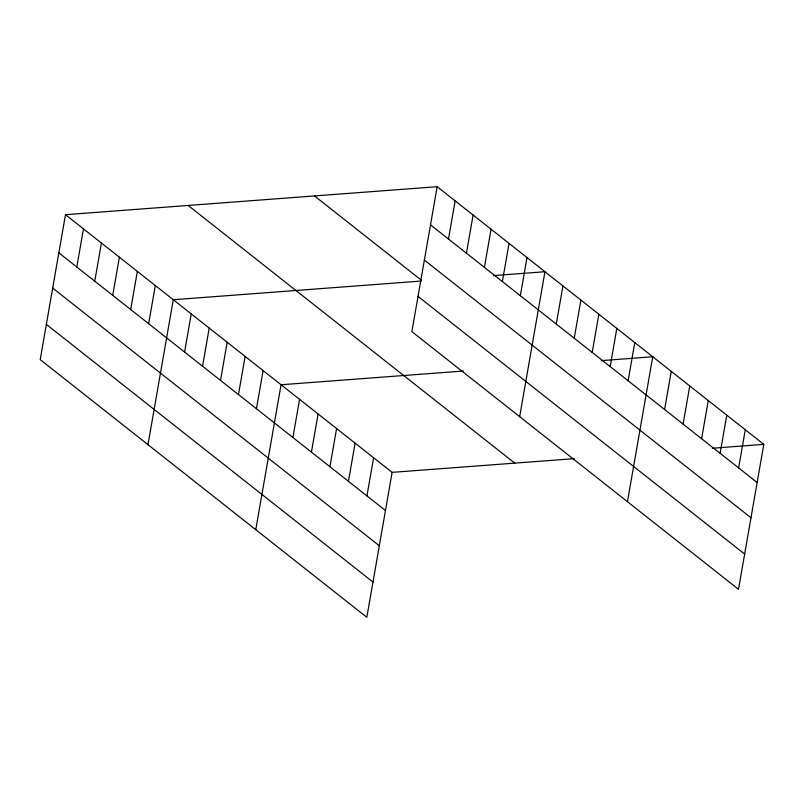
<?xml version="1.0" encoding="UTF-8"?>
<svg xmlns="http://www.w3.org/2000/svg" width="804" height="804" viewBox="0 0 804 804"><rect width="100%" height="100%" fill="white"/><g stroke="black" fill="none" stroke-linecap="round" stroke-linejoin="round"><path stroke-width="1.21" d="M65.496 214.698L40.2 359.629L366.825 617.301L392.121 472.36L65.496 214.698L437.175 186.699L763.8 444.371L738.504 589.302L411.879 331.64L437.175 186.699M76.802 267.018L83.455 228.869M94.761 281.189L101.425 243.039M112.731 295.369L119.384 257.21M130.69 309.54L137.353 271.38M148.66 323.71L155.313 285.551M147.986 444.662L173.282 299.731L421.095 281.058M184.588 352.051L191.241 313.902M202.548 366.222L209.211 328.072M220.517 380.392L227.17 342.243M238.476 394.563L245.14 356.413M256.446 408.733L263.099 370.584M255.772 529.685L281.068 384.754L463.265 371.036M292.917 437.507L299.57 399.357M311.429 452.109L318.082 413.959M329.931 466.712L336.595 428.562M348.444 481.315L355.097 443.165M366.946 495.917L373.609 457.757M448.481 239.029L455.144 200.879M466.451 253.2L473.104 215.05M484.41 267.37L491.073 229.22M502.379 281.541L509.032 243.391M520.339 295.711L527.002 257.561M519.665 416.663L544.961 271.732L493.445 275.611M556.267 324.062L562.931 285.902M574.237 338.233L580.89 300.073M592.196 352.403L598.859 314.243M610.166 366.574L616.819 328.424M628.125 380.744L634.788 342.594M627.452 501.696L652.747 356.765L601.231 360.644M664.596 409.517L671.26 371.368M683.109 424.12L689.762 385.96M701.611 438.723L708.274 400.563M720.123 453.315L726.786 415.165M738.635 467.918L745.288 429.768M392.121 472.36L574.317 458.642M712.284 448.25L763.8 444.371M430.522 224.859L757.137 482.521M424.371 260.094L750.986 517.756M314.525 195.945L421.366 280.224M418.03 296.405L744.655 554.067M188.146 205.462L514.771 463.124M58.833 252.848L385.458 510.52M52.682 288.083L379.307 545.755M46.351 324.394L372.976 582.056"/></g></svg>
